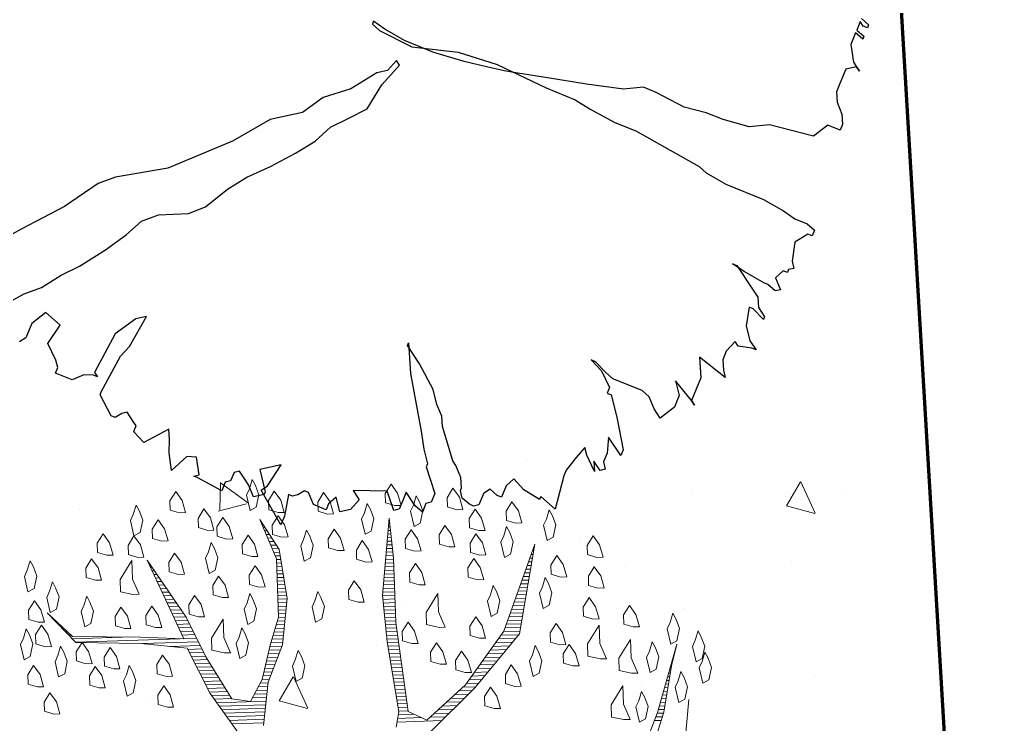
# Model space of a CAD drawing. Header units: millimetres. Extents: x 111 to 1506, y 14 to 566.
# Drawn here: x 214.805 to 216.719, y 106.657 to 108.011 of the extents above; entities that cross this region are included whole.
import ezdxf

# ---------------------------------------------------------------- set-up
doc = ezdxf.new("R2010")
doc.units = ezdxf.units.MM
doc.layers.add('ARBOLES', color=78, linetype='Continuous', lineweight=5)
doc.layers.add('fer', color=8, linetype='Continuous')

# ---------------------------------------------------------------- blocks, each defined once
blk = doc.blocks.new('tr')
at = {"layer": 'fer', "color": 97}
for p, q in [((1378.7648, 206.7174), (1378.7707, 206.7347)), ((1378.7648, 206.7174), (1378.7707, 206.7347)), ((1378.7707, 206.7347), (1378.7827, 206.7347)), ((1378.7707, 206.7347), (1378.7707, 206.7347)), ((1378.7707, 206.7347), (1378.7827, 206.7347)), ((1378.7707, 206.7347), (1378.7707, 206.7347)), ((1378.7827, 206.7347), (1378.7827, 206.7261)), ((1378.7827, 206.7347), (1378.7827, 206.7261)), ((1378.5446, 206.7001), (1378.5625, 206.7087)), ((1378.5446, 206.7001), (1378.5625, 206.7087)), ((1378.5625, 206.7087), (1378.5744, 206.7087)), ((1378.5625, 206.7087), (1378.5625, 206.7087)), ((1378.5625, 206.7087), (1378.5744, 206.7087)), ((1378.5625, 206.7087), (1378.5625, 206.7087)), ((1378.5744, 206.7087), (1378.5744, 206.6827)), ((1378.5744, 206.7087), (1378.5744, 206.7087)), ((1378.5744, 206.7087), (1378.5744, 206.6827)), ((1378.5744, 206.7087), (1378.5744, 206.7087)), ((1378.7648, 206.6914), (1378.7648, 206.7174)), ((1378.7648, 206.6914), (1378.7648, 206.7174)), ((1378.7827, 206.7261), (1378.8065, 206.7087)), ((1378.7827, 206.7261), (1378.7827, 206.7261)), ((1378.7827, 206.7261), (1378.8065, 206.7087)), ((1378.7827, 206.7261), (1378.7827, 206.7261)), ((1378.8065, 206.7087), (1378.8422, 206.7174)), ((1378.8065, 206.7087), (1378.8422, 206.7174)), ((1378.8422, 206.7174), (1378.8541, 206.7261)), ((1378.8422, 206.7174), (1378.8541, 206.7261)), ((1378.8541, 206.7261), (1378.86, 206.7174)), ((1378.8541, 206.7261), (1378.8541, 206.7261)), ((1378.8541, 206.7261), (1378.86, 206.7174)), ((1378.8541, 206.7261), (1378.8541, 206.7261)), ((1378.86, 206.7174), (1378.866, 206.7174)), ((1378.86, 206.7174), (1378.866, 206.7174)), ((1378.866, 206.7174), (1378.866, 206.7087)), ((1378.866, 206.7174), (1378.866, 206.7087)), ((1378.866, 206.7087), (1378.8838, 206.7001)), ((1378.866, 206.7087), (1378.8838, 206.7001)), ((1378.8838, 206.7001), (1378.9017, 206.7174)), ((1378.8838, 206.7001), (1378.9017, 206.7174)), ((1378.9017, 206.7174), (1378.9076, 206.7087)), ((1378.9017, 206.7174), (1378.9076, 206.7087)), ((1378.9076, 206.7087), (1378.9017, 206.6914)), ((1378.9076, 206.7087), (1378.9017, 206.6914)), ((1378.9493, 206.6914), (1378.9612, 206.7087)), ((1378.9493, 206.6914), (1378.9612, 206.7087)), ((1378.9671, 206.7087), (1378.9552, 206.6827)), ((1378.9671, 206.7087), (1378.9552, 206.6827)), ((1378.9612, 206.7087), (1378.9671, 206.7087)), ((1378.9612, 206.7087), (1378.9671, 206.7087)), ((1379.0147, 206.7001), (1379.0266, 206.7174)), ((1379.0147, 206.7001), (1379.0266, 206.7174)), ((1379.0266, 206.7174), (1379.0266, 206.7087)), ((1379.0266, 206.7174), (1379.0266, 206.7087)), ((1379.0266, 206.7087), (1379.0326, 206.6827)), ((1379.0266, 206.7087), (1379.0326, 206.6827)), ((1378.4434, 206.6827), (1378.4494, 206.6914)), ((1378.4434, 206.6827), (1378.4494, 206.6914)), ((1378.4553, 206.7001), (1378.4494, 206.6914)), ((1378.4494, 206.6914), (1378.4553, 206.7001)), ((1378.4553, 206.7001), (1378.4494, 206.6914)), ((1378.4494, 206.6914), (1378.4553, 206.7001)), ((1378.4494, 206.6914), (1378.4613, 206.6741)), ((1378.4494, 206.6914), (1378.4613, 206.6741)), ((1378.5268, 206.6827), (1378.5446, 206.7001)), ((1378.5268, 206.6827), (1378.5446, 206.7001)), ((1378.5446, 206.7001), (1378.5446, 206.7001)), ((1378.5446, 206.7001), (1378.5446, 206.7001)), ((1378.7588, 206.6654), (1378.7648, 206.6914)), ((1378.7588, 206.6654), (1378.7648, 206.6914)), ((1378.9017, 206.6914), (1378.9017, 206.6827)), ((1378.9017, 206.6914), (1378.9017, 206.6827)), ((1378.9314, 206.6827), (1378.9493, 206.6914)), ((1378.9314, 206.6827), (1378.9493, 206.6914)), ((1378.9909, 206.6827), (1379.0147, 206.7001)), ((1378.9909, 206.6827), (1379.0147, 206.7001)), ((1378.3601, 206.6654), (1378.3661, 206.6827)), ((1378.3601, 206.6654), (1378.3661, 206.6827)), ((1378.3661, 206.6827), (1378.372, 206.6827)), ((1378.3661, 206.6827), (1378.372, 206.6827)), ((1378.372, 206.6741), (1378.3661, 206.6654)), ((1378.372, 206.6741), (1378.3661, 206.6654)), ((1378.372, 206.6827), (1378.372, 206.6741)), ((1378.372, 206.6827), (1378.372, 206.6741)), ((1378.3839, 206.6654), (1378.3899, 206.6827)), ((1378.3839, 206.6654), (1378.3899, 206.6827)), ((1378.3958, 206.6827), (1378.3899, 206.6654)), ((1378.3899, 206.6827), (1378.3958, 206.6827)), ((1378.3958, 206.6827), (1378.3899, 206.6654)), ((1378.3899, 206.6827), (1378.3958, 206.6827)), ((1378.4137, 206.6654), (1378.4434, 206.6827)), ((1378.4137, 206.6654), (1378.4434, 206.6827)), ((1378.4613, 206.6741), (1378.491, 206.6741)), ((1378.4613, 206.6741), (1378.491, 206.6741)), ((1378.491, 206.6741), (1378.5089, 206.6741)), ((1378.491, 206.6741), (1378.5089, 206.6741)), ((1378.5089, 206.6741), (1378.5268, 206.6827)), ((1378.5089, 206.6741), (1378.5268, 206.6827)), ((1378.5744, 206.6827), (1378.6041, 206.6654)), ((1378.5744, 206.6827), (1378.6041, 206.6654)), ((1378.9017, 206.6827), (1378.8957, 206.6394)), ((1378.9017, 206.6827), (1378.8957, 206.6394)), ((1378.9195, 206.6654), (1378.9314, 206.6827)), ((1378.9195, 206.6654), (1378.9314, 206.6827)), ((1378.9552, 206.6741), (1378.9909, 206.6827)), ((1378.9552, 206.6827), (1378.9552, 206.6741)), ((1378.9552, 206.6741), (1378.9909, 206.6827)), ((1378.9552, 206.6827), (1378.9552, 206.6741)), ((1379.0326, 206.6827), (1379.0266, 206.6741)), ((1379.0326, 206.6827), (1379.0266, 206.6741)), ((1379.0266, 206.6741), (1379.0505, 206.6654)), ((1379.0266, 206.6741), (1379.0505, 206.6654)), ((1379.0683, 206.6654), (1379.0862, 206.6741)), ((1379.0683, 206.6654), (1379.0862, 206.6741)), ((1379.0981, 206.6827), (1379.0802, 206.6221)), ((1379.0981, 206.6827), (1379.0802, 206.6221)), ((1379.0862, 206.6741), (1379.0981, 206.6827)), ((1379.0862, 206.6741), (1379.0981, 206.6827)), ((1378.3661, 206.6654), (1378.372, 206.6654)), ((1378.3661, 206.6654), (1378.372, 206.6654)), ((1378.372, 206.6654), (1378.3839, 206.6654)), ((1378.372, 206.6654), (1378.3839, 206.6654)), ((1378.3899, 206.6654), (1378.4137, 206.6654)), ((1378.3899, 206.6654), (1378.4137, 206.6654)), ((1378.6041, 206.6654), (1378.6101, 206.6221)), ((1378.6041, 206.6654), (1378.6101, 206.6221)), ((1378.7529, 206.6221), (1378.7588, 206.6654)), ((1378.7529, 206.6221), (1378.7588, 206.6654)), ((1378.8898, 206.6221), (1378.9195, 206.6654)), ((1378.8898, 206.6221), (1378.9195, 206.6654)), ((1379.0505, 206.6654), (1379.0683, 206.6654)), ((1379.0505, 206.6654), (1379.0683, 206.6654)), ((1378.8957, 206.6394), (1378.8898, 206.6134)), ((1378.8957, 206.6394), (1378.8898, 206.6134)), ((1379.0802, 206.6221), (1379.1159, 206.6394)), ((1379.0802, 206.6221), (1379.1159, 206.6394)), ((1379.1159, 206.6394), (1379.1635, 206.6394)), ((1379.1159, 206.6394), (1379.1635, 206.6394)), ((1379.1635, 206.6394), (1379.1397, 206.5961)), ((1379.1635, 206.6394), (1379.1397, 206.5961)), ((1379.1695, 206.6481), (1379.1635, 206.6394)), ((1379.1635, 206.6394), (1379.1695, 206.6481)), ((1379.1695, 206.6481), (1379.1635, 206.6394)), ((1379.1635, 206.6394), (1379.1695, 206.6481)), ((1378.6101, 206.6221), (1378.616, 206.5788)), ((1378.6101, 206.6221), (1378.616, 206.5788)), ((1378.7529, 206.5441), (1378.7529, 206.6221)), ((1378.7529, 206.5441), (1378.7529, 206.6221)), ((1378.8898, 206.6134), (1378.8898, 206.6221)), ((1378.8898, 206.6134), (1378.8898, 206.6221)), ((1379.1397, 206.5961), (1379.1635, 206.6134)), ((1379.1397, 206.5961), (1379.1635, 206.6134)), ((1379.1635, 206.6134), (1379.1754, 206.6134)), ((1379.1635, 206.6134), (1379.1754, 206.6134)), ((1379.1754, 206.6134), (1379.1873, 206.6134)), ((1379.1754, 206.6134), (1379.1873, 206.6134)), ((1379.1873, 206.6134), (1379.2171, 206.5961)), ((1379.1873, 206.6134), (1379.2171, 206.5961)), ((1379.2171, 206.5961), (1379.2111, 206.5874)), ((1379.2171, 206.5961), (1379.2111, 206.5874)), ((1378.616, 206.5788), (1378.6339, 206.5441)), ((1378.616, 206.5788), (1378.6339, 206.5441)), ((1379.2052, 206.5788), (1379.1873, 206.5614)), ((1379.2052, 206.5788), (1379.1873, 206.5614)), ((1379.2111, 206.5874), (1379.2052, 206.5788)), ((1379.2111, 206.5874), (1379.2052, 206.5788)), ((1379.1873, 206.5614), (1379.1814, 206.5441)), ((1379.1873, 206.5614), (1379.1814, 206.5441)), ((1378.6339, 206.5441), (1378.6398, 206.4921)), ((1378.6339, 206.5441), (1378.6398, 206.4921)), ((1378.7469, 206.5008), (1378.7529, 206.5441)), ((1378.7469, 206.5008), (1378.7529, 206.5441)), ((1379.1814, 206.5441), (1379.1814, 206.5181)), ((1379.1814, 206.5441), (1379.1814, 206.5181)), ((1379.2468, 206.5181), (1379.3004, 206.5528)), ((1379.2468, 206.5181), (1379.3004, 206.5528)), ((1379.3123, 206.5528), (1379.2885, 206.5181)), ((1379.3123, 206.5528), (1379.2885, 206.5181)), ((1379.3004, 206.5528), (1379.3123, 206.5528)), ((1379.3004, 206.5528), (1379.3123, 206.5528)), ((1379.3123, 206.5528), (1379.3123, 206.5528)), ((1379.3123, 206.5528), (1379.3123, 206.5528)), ((1379.1814, 206.5181), (1379.1814, 206.4921)), ((1379.1814, 206.5181), (1379.1814, 206.4921)), ((1379.2111, 206.4921), (1379.2468, 206.5181)), ((1379.2111, 206.4921), (1379.2468, 206.5181)), ((1379.2468, 206.5181), (1379.2468, 206.5181)), ((1379.2468, 206.5181), (1379.2468, 206.5181)), ((1379.2885, 206.5181), (1379.3182, 206.5268)), ((1379.2885, 206.5181), (1379.3182, 206.5268)), ((1379.2885, 206.5181), (1379.2885, 206.5181)), ((1379.2885, 206.5181), (1379.2885, 206.5181)), ((1379.3182, 206.5268), (1379.3361, 206.5268)), ((1379.3182, 206.5268), (1379.3361, 206.5268)), ((1379.3361, 206.5268), (1379.348, 206.5354)), ((1379.3361, 206.5268), (1379.348, 206.5354)), ((1379.3599, 206.5181), (1379.3361, 206.4921)), ((1379.3599, 206.5181), (1379.3361, 206.4921)), ((1379.354, 206.5268), (1379.3421, 206.5094)), ((1379.354, 206.5268), (1379.3421, 206.5094)), ((1379.3421, 206.5094), (1379.3599, 206.5181)), ((1379.3421, 206.5094), (1379.3599, 206.5181)), ((1379.348, 206.5354), (1379.354, 206.5268)), ((1379.348, 206.5354), (1379.354, 206.5268)), ((1378.741, 206.4834), (1378.7469, 206.5008)), ((1378.741, 206.4834), (1378.7469, 206.5008)), ((1378.6398, 206.4921), (1378.6398, 206.4574)), ((1378.6398, 206.4921), (1378.6398, 206.4574)), ((1378.7231, 206.3448), (1378.741, 206.4834)), ((1378.7231, 206.3448), (1378.741, 206.4834)), ((1379.1754, 206.4574), (1379.1992, 206.4834)), ((1379.1814, 206.4834), (1379.1754, 206.4661)), ((1379.1754, 206.4574), (1379.1992, 206.4834)), ((1379.1814, 206.4834), (1379.1754, 206.4661)), ((1379.1814, 206.4921), (1379.1814, 206.4834)), ((1379.1814, 206.4921), (1379.1814, 206.4834)), ((1379.1992, 206.4834), (1379.2111, 206.4834)), ((1379.1992, 206.4834), (1379.2111, 206.4834)), ((1379.2111, 206.4834), (1379.2111, 206.4921)), ((1379.2111, 206.4834), (1379.2111, 206.4921)), ((1379.3361, 206.4921), (1379.3242, 206.4834)), ((1379.3361, 206.4921), (1379.3242, 206.4834)), ((1379.3242, 206.4834), (1379.348, 206.4748)), ((1379.3242, 206.4834), (1379.348, 206.4748)), ((1379.1754, 206.4661), (1379.1635, 206.4401)), ((1379.1754, 206.4661), (1379.1635, 206.4401)), ((1379.1754, 206.4661), (1379.1754, 206.4661)), ((1379.1754, 206.4661), (1379.1754, 206.4661)), ((1379.348, 206.4748), (1379.3778, 206.4661)), ((1379.348, 206.4748), (1379.3778, 206.4661)), ((1379.3778, 206.4661), (1379.3897, 206.4661)), ((1379.3778, 206.4661), (1379.3897, 206.4661)), ((1379.3897, 206.4661), (1379.4551, 206.4748)), ((1379.3897, 206.4661), (1379.4551, 206.4748)), ((1379.4551, 206.4748), (1379.4432, 206.4401)), ((1379.4551, 206.4748), (1379.4432, 206.4401)), ((1379.4551, 206.4748), (1379.4551, 206.4748)), ((1379.4551, 206.4748), (1379.4551, 206.4748)), ((1378.6398, 206.4574), (1378.6458, 206.4141)), ((1378.6398, 206.4574), (1378.6458, 206.4141)), ((1379.1635, 206.4314), (1379.1754, 206.4574)), ((1379.1635, 206.4314), (1379.1754, 206.4574)), ((1379.1635, 206.4401), (1379.1635, 206.4314)), ((1379.1635, 206.4401), (1379.1635, 206.4314)), ((1379.4492, 206.4401), (1379.4432, 206.4054)), ((1379.4432, 206.4401), (1379.4492, 206.4401)), ((1379.4492, 206.4401), (1379.4432, 206.4054)), ((1379.4432, 206.4401), (1379.4492, 206.4401)), ((1378.6458, 206.4141), (1378.6398, 206.3534)), ((1378.6458, 206.4141), (1378.6398, 206.3534)), ((1379.4432, 206.4054), (1379.4313, 206.3794)), ((1379.4432, 206.4054), (1379.4313, 206.3794)), ((1379.4432, 206.4054), (1379.4432, 206.4054)), ((1379.4432, 206.4054), (1379.4432, 206.4054)), ((1379.4313, 206.3794), (1379.4492, 206.3708)), ((1379.4313, 206.3794), (1379.4313, 206.3794)), ((1379.4313, 206.3794), (1379.4492, 206.3708)), ((1379.4313, 206.3794), (1379.4313, 206.3794)), ((1379.4492, 206.3708), (1379.4611, 206.3708)), ((1379.4492, 206.3708), (1379.4611, 206.3708)), ((1379.4611, 206.3708), (1379.473, 206.3708)), ((1379.4611, 206.3708), (1379.473, 206.3708)), ((1379.473, 206.3708), (1379.473, 206.3621)), ((1379.473, 206.3708), (1379.473, 206.3621)), ((1378.6398, 206.3534), (1378.6398, 206.3274)), ((1378.6398, 206.3534), (1378.6398, 206.3274)), ((1379.473, 206.3621), (1379.467, 206.3448)), ((1379.473, 206.3621), (1379.467, 206.3448)), ((1378.6398, 206.3274), (1378.6577, 206.2928)), ((1378.6398, 206.3274), (1378.6577, 206.2928)), ((1378.7231, 206.3014), (1378.7231, 206.3448)), ((1378.7231, 206.3014), (1378.7231, 206.3448)), ((1379.467, 206.3448), (1379.4789, 206.3361)), ((1379.467, 206.3448), (1379.467, 206.3448)), ((1379.467, 206.3448), (1379.4789, 206.3361)), ((1379.467, 206.3448), (1379.467, 206.3448)), ((1379.4789, 206.3361), (1379.4849, 206.3361)), ((1379.4789, 206.3361), (1379.4849, 206.3361)), ((1379.4849, 206.3361), (1379.5027, 206.3361)), ((1379.4849, 206.3361), (1379.5027, 206.3361)), ((1379.5027, 206.3361), (1379.5087, 206.3274)), ((1379.5027, 206.3361), (1379.5087, 206.3274)), ((1379.5087, 206.3274), (1379.5087, 206.3188)), ((1379.5087, 206.3274), (1379.5087, 206.3188)), ((1379.5087, 206.3188), (1379.5027, 206.3014)), ((1379.5087, 206.3188), (1379.5027, 206.3014)), ((1378.6577, 206.2928), (1378.6755, 206.2235)), ((1378.6577, 206.2928), (1378.6755, 206.2235)), ((1378.7172, 206.2495), (1378.7231, 206.3014)), ((1378.7172, 206.2495), (1378.7231, 206.3014)), ((1379.4849, 206.2928), (1379.467, 206.2841)), ((1379.4849, 206.2928), (1379.467, 206.2841)), ((1379.4908, 206.2928), (1379.4849, 206.2928)), ((1379.4908, 206.2928), (1379.4849, 206.2928)), ((1379.5027, 206.3014), (1379.4908, 206.2928)), ((1379.5027, 206.3014), (1379.4908, 206.2928)), ((1379.467, 206.2841), (1379.4492, 206.2668)), ((1379.467, 206.2841), (1379.4492, 206.2668)), ((1378.7112, 206.2148), (1378.7172, 206.2495)), ((1378.7112, 206.2148), (1378.7172, 206.2495)), ((1379.4432, 206.2581), (1379.3897, 206.2148)), ((1379.4432, 206.2581), (1379.3897, 206.2148)), ((1379.4492, 206.2668), (1379.4432, 206.2581)), ((1379.4492, 206.2668), (1379.4432, 206.2581)), ((1379.473, 206.2148), (1379.5146, 206.2495)), ((1379.473, 206.2148), (1379.5146, 206.2495)), ((1379.5146, 206.2495), (1379.5325, 206.2495)), ((1379.5146, 206.2495), (1379.5325, 206.2495)), ((1379.5325, 206.2495), (1379.5384, 206.2408)), ((1379.5325, 206.2495), (1379.5384, 206.2408)), ((1379.5384, 206.2408), (1379.5563, 206.2408)), ((1379.5384, 206.2408), (1379.5563, 206.2408)), ((1379.5563, 206.2408), (1379.5503, 206.2235)), ((1379.5563, 206.2408), (1379.5503, 206.2235)), ((1378.6755, 206.2235), (1378.6934, 206.1455)), ((1378.6755, 206.2235), (1378.6934, 206.1455)), ((1378.7112, 206.1541), (1378.7112, 206.2148)), ((1378.7112, 206.1541), (1378.7112, 206.2148)), ((1379.3897, 206.2148), (1379.3718, 206.2061)), ((1379.3897, 206.2148), (1379.3718, 206.2061)), ((1379.4432, 206.1975), (1379.467, 206.2148)), ((1379.4432, 206.1975), (1379.467, 206.2148)), ((1379.467, 206.2148), (1379.473, 206.2148)), ((1379.467, 206.2148), (1379.473, 206.2148)), ((1379.5503, 206.2235), (1379.5325, 206.1975)), ((1379.5503, 206.2235), (1379.5325, 206.1975)), ((1379.3718, 206.2061), (1379.354, 206.1888)), ((1379.3718, 206.2061), (1379.354, 206.1888)), ((1379.4135, 206.1801), (1379.4432, 206.1975)), ((1379.4135, 206.1801), (1379.4432, 206.1975)), ((1379.5325, 206.1975), (1379.5503, 206.1975)), ((1379.5325, 206.1975), (1379.5503, 206.1975)), ((1379.5503, 206.1975), (1379.5682, 206.1975)), ((1379.5503, 206.1975), (1379.5682, 206.1975)), ((1379.5682, 206.1975), (1379.5741, 206.1888)), ((1379.5682, 206.1975), (1379.5741, 206.1888)), ((1379.3182, 206.1195), (1379.4135, 206.1801)), ((1379.3182, 206.1195), (1379.4135, 206.1801)), ((1379.354, 206.1888), (1379.3302, 206.1715)), ((1379.354, 206.1888), (1379.3302, 206.1715)), ((1379.5741, 206.1888), (1379.5444, 206.1628)), ((1379.5741, 206.1888), (1379.5444, 206.1628)), ((1378.7053, 206.0501), (1378.7112, 206.1541)), ((1378.7053, 206.0501), (1378.7112, 206.1541)), ((1379.3302, 206.1715), (1379.2944, 206.1281)), ((1379.3302, 206.1715), (1379.2944, 206.1281)), ((1379.5444, 206.1628), (1379.5682, 206.1021)), ((1379.5444, 206.1628), (1379.5682, 206.1021)), ((1378.6934, 206.1455), (1378.7053, 206.0935)), ((1378.6934, 206.1455), (1378.7053, 206.0935)), ((1379.2944, 206.1281), (1379.2706, 206.0935)), ((1379.2944, 206.1281), (1379.2706, 206.0935)), ((1379.2825, 206.1021), (1379.3182, 206.1195)), ((1379.2825, 206.1021), (1379.3182, 206.1195)), ((1379.5741, 206.1108), (1379.5801, 206.1195)), ((1379.5741, 206.1108), (1379.5801, 206.1195)), ((1379.5801, 206.1195), (1379.6039, 206.1108)), ((1379.5801, 206.1195), (1379.6039, 206.1108)), ((1379.2647, 206.0935), (1379.2825, 206.1021)), ((1379.2647, 206.0935), (1379.2825, 206.1021)), ((1379.5682, 206.1021), (1379.5741, 206.1108)), ((1379.5682, 206.1021), (1379.5741, 206.1108)), ((1379.6039, 206.1108), (1379.6158, 206.0935)), ((1379.6039, 206.1108), (1379.6158, 206.0935)), ((1378.7053, 206.0935), (1378.7112, 206.0675)), ((1378.7053, 206.0935), (1378.7112, 206.0675)), ((1379.2706, 206.0935), (1379.2647, 206.0935)), ((1379.2706, 206.0935), (1379.2647, 206.0935)), ((1379.6158, 206.0935), (1379.592, 206.0761)), ((1379.6158, 206.0935), (1379.592, 206.0761)), ((1378.7112, 206.0675), (1378.7172, 206.0328)), ((1378.7112, 206.0675), (1378.7172, 206.0328)), ((1379.592, 206.0761), (1379.6099, 206.0675)), ((1379.592, 206.0761), (1379.6099, 206.0675)), ((1379.6099, 206.0675), (1379.6218, 206.0675)), ((1379.6099, 206.0675), (1379.6218, 206.0675)), ((1379.6218, 206.0675), (1379.6218, 206.0415)), ((1379.6218, 206.0675), (1379.6218, 206.0415)), ((1378.7112, 205.9722), (1378.7053, 206.0501)), ((1378.7112, 205.9722), (1378.7053, 206.0501)), ((1379.6218, 206.0415), (1379.6039, 206.0241)), ((1379.6218, 206.0415), (1379.6039, 206.0241)), ((1378.7172, 206.0328), (1378.7231, 205.9895)), ((1378.7172, 206.0328), (1378.7231, 205.9895)), ((1379.6039, 206.0241), (1379.6039, 206.0155)), ((1379.6039, 206.0241), (1379.6039, 206.0155)), ((1379.6039, 206.0155), (1379.6158, 206.0068)), ((1379.6039, 206.0155), (1379.6158, 206.0068)), ((1379.6158, 206.0068), (1379.6218, 205.9981)), ((1379.6158, 206.0068), (1379.6218, 205.9981)), ((1378.7231, 205.9895), (1378.7291, 205.9288)), ((1378.7231, 205.9895), (1378.7291, 205.9288)), ((1379.6218, 205.9895), (1379.6634, 205.9981)), ((1379.6218, 205.9981), (1379.6218, 205.9895)), ((1379.6218, 205.9895), (1379.6634, 205.9981)), ((1379.6218, 205.9981), (1379.6218, 205.9895)), ((1379.6813, 205.9981), (1379.6337, 205.9375)), ((1379.6813, 205.9981), (1379.6337, 205.9375)), ((1379.6634, 205.9981), (1379.6813, 205.9981)), ((1379.6634, 205.9981), (1379.6813, 205.9981)), ((1378.735, 205.8855), (1378.7112, 205.9722)), ((1378.735, 205.8855), (1378.7112, 205.9722)), ((1379.5741, 205.9548), (1379.598, 205.9202)), ((1379.6218, 205.9462), (1379.5741, 205.9548)), ((1379.5741, 205.9548), (1379.598, 205.9202)), ((1379.6218, 205.9462), (1379.5741, 205.9548)), ((1379.598, 205.9202), (1379.6337, 205.9462)), ((1379.598, 205.9202), (1379.6337, 205.9462)), ((1379.6337, 205.9375), (1379.6218, 205.9462)), ((1379.6337, 205.9375), (1379.6218, 205.9462)), ((1379.6337, 205.9462), (1379.6396, 205.9462)), ((1379.6337, 205.9462), (1379.6396, 205.9462)), ((1379.6396, 205.9462), (1379.6515, 205.9288)), ((1379.6396, 205.9462), (1379.6515, 205.9288)), ((1378.7291, 205.9288), (1378.7291, 205.8682)), ((1378.7291, 205.9288), (1378.7291, 205.8682)), ((1379.6515, 205.9288), (1379.6337, 205.9115)), ((1379.6515, 205.9288), (1379.6337, 205.9115)), ((1379.6337, 205.9115), (1379.6277, 205.9028)), ((1379.6337, 205.9115), (1379.6277, 205.9028)), ((1379.6337, 205.9115), (1379.6337, 205.9115)), ((1379.6337, 205.9115), (1379.6337, 205.9115)), ((1378.7291, 205.8162), (1378.735, 205.8855)), ((1378.7291, 205.8162), (1378.735, 205.8855)), ((1379.6277, 205.9028), (1379.6158, 205.8855)), ((1379.6277, 205.9028), (1379.6158, 205.8855)), ((1379.6158, 205.8855), (1379.6218, 205.8768)), ((1379.6158, 205.8855), (1379.6218, 205.8768)), ((1378.7291, 205.8682), (1378.7231, 205.8248)), ((1378.7291, 205.8682), (1378.7231, 205.8248)), ((1378.7767, 205.8768), (1378.7707, 205.8682)), ((1378.7767, 205.8768), (1378.7707, 205.8682)), ((1378.7707, 205.8682), (1378.7946, 205.8595)), ((1378.7707, 205.8682), (1378.7946, 205.8595)), ((1378.8243, 205.8595), (1378.7767, 205.8768)), ((1378.8243, 205.8595), (1378.7767, 205.8768)), ((1379.6218, 205.8768), (1379.6396, 205.8768)), ((1379.6218, 205.8768), (1379.6396, 205.8768)), ((1379.6396, 205.8768), (1379.6456, 205.8682)), ((1379.6396, 205.8768), (1379.6456, 205.8682)), ((1379.6456, 205.8682), (1379.6634, 205.8682)), ((1379.6456, 205.8682), (1379.6456, 205.8682)), ((1379.6456, 205.8682), (1379.6634, 205.8682)), ((1379.6456, 205.8682), (1379.6456, 205.8682)), ((1379.6634, 205.8682), (1379.6575, 205.8162)), ((1379.6634, 205.8682), (1379.6575, 205.8162)), ((1378.7946, 205.8595), (1378.8065, 205.8422)), ((1378.7946, 205.8595), (1378.8065, 205.8422)), ((1378.8779, 205.8508), (1378.8243, 205.8595)), ((1378.8779, 205.8508), (1378.8243, 205.8595)), ((1378.9076, 205.8248), (1378.8779, 205.8508)), ((1378.9076, 205.8248), (1378.8779, 205.8508)), ((1378.8065, 205.8422), (1378.8541, 205.8075)), ((1378.8065, 205.8422), (1378.8541, 205.8075)), ((1378.7231, 205.8248), (1378.7172, 205.7988)), ((1378.7231, 205.8248), (1378.7172, 205.7988)), ((1378.7231, 205.7988), (1378.7291, 205.8162)), ((1378.7231, 205.7988), (1378.7291, 205.8162)), ((1378.9374, 205.7988), (1378.9076, 205.8248)), ((1378.9374, 205.7988), (1378.9076, 205.8248)), ((1379.6515, 205.8162), (1379.6218, 205.7988)), ((1379.6515, 205.8162), (1379.6218, 205.7988)), ((1379.6575, 205.8075), (1379.6515, 205.8162)), ((1379.6575, 205.8075), (1379.6515, 205.8162)), ((1379.6575, 205.8162), (1379.6575, 205.8075)), ((1379.6575, 205.8162), (1379.6575, 205.8075)), ((1378.7172, 205.7988), (1378.7231, 205.7988)), ((1378.7172, 205.7988), (1378.7231, 205.7988)), ((1378.8541, 205.8075), (1378.8898, 205.7642)), ((1378.8541, 205.8075), (1378.8898, 205.7642)), ((1378.9731, 205.7815), (1378.9374, 205.7988)), ((1378.9731, 205.7815), (1378.9374, 205.7988)), ((1379.6218, 205.7988), (1379.6277, 205.7815)), ((1379.6218, 205.7988), (1379.6277, 205.7815)), ((1379.0088, 205.7555), (1378.9731, 205.7815)), ((1379.0088, 205.7555), (1378.9731, 205.7815)), ((1379.6277, 205.7815), (1379.6634, 205.7642)), ((1379.6277, 205.7815), (1379.6634, 205.7642)), ((1378.8898, 205.7642), (1378.9314, 205.7382)), ((1378.8898, 205.7642), (1378.9314, 205.7382)), ((1379.0505, 205.7208), (1379.0088, 205.7555)), ((1379.0505, 205.7208), (1379.0088, 205.7555)), ((1379.6634, 205.7642), (1379.6337, 205.7468)), ((1379.6634, 205.7642), (1379.6337, 205.7468)), ((1379.6634, 205.7642), (1379.6634, 205.7642)), ((1379.6634, 205.7642), (1379.6634, 205.7642)), ((1378.9314, 205.7382), (1378.9671, 205.6862)), ((1378.9314, 205.7382), (1378.9671, 205.6862)), ((1379.6099, 205.7382), (1379.592, 205.7295)), ((1379.6099, 205.7382), (1379.592, 205.7295)), ((1379.6337, 205.7468), (1379.6099, 205.7382)), ((1379.6337, 205.7468), (1379.6099, 205.7382)), ((1379.0862, 205.6862), (1379.0505, 205.7208)), ((1379.0862, 205.6862), (1379.0505, 205.7208)), ((1379.592, 205.7295), (1379.6337, 205.6948)), ((1379.592, 205.7295), (1379.6337, 205.6948)), ((1379.6337, 205.6948), (1379.6218, 205.6688)), ((1379.6337, 205.6948), (1379.6218, 205.6688)), ((1379.6337, 205.6948), (1379.6337, 205.6948)), ((1379.6337, 205.6948), (1379.6337, 205.6948)), ((1378.9671, 205.6862), (1379.0326, 205.6342)), ((1378.9671, 205.6862), (1379.0326, 205.6342)), ((1379.1219, 205.6602), (1379.0862, 205.6862)), ((1379.1219, 205.6602), (1379.0862, 205.6862)), ((1379.1695, 205.6342), (1379.1219, 205.6602)), ((1379.1695, 205.6342), (1379.1219, 205.6602)), ((1379.6039, 205.6602), (1379.592, 205.6429)), ((1379.6039, 205.6602), (1379.592, 205.6429)), ((1379.6099, 205.6688), (1379.6039, 205.6602)), ((1379.6099, 205.6688), (1379.6039, 205.6602)), ((1379.6158, 205.6688), (1379.6099, 205.6688)), ((1379.6158, 205.6688), (1379.6099, 205.6688)), ((1379.6218, 205.6688), (1379.6158, 205.6688)), ((1379.6218, 205.6688), (1379.6158, 205.6688)), ((1379.592, 205.6429), (1379.598, 205.6342)), ((1379.592, 205.6429), (1379.598, 205.6342)), ((1379.0326, 205.6342), (1379.0505, 205.6169)), ((1379.0326, 205.6342), (1379.0505, 205.6169)), ((1379.1933, 205.6082), (1379.1695, 205.6342)), ((1379.1933, 205.6082), (1379.1695, 205.6342)), ((1379.598, 205.6342), (1379.6099, 205.6255)), ((1379.598, 205.6342), (1379.6099, 205.6255)), ((1379.6099, 205.6255), (1379.6099, 205.6169)), ((1379.6099, 205.6255), (1379.6099, 205.6169)), ((1379.0505, 205.6169), (1379.1278, 205.5389)), ((1379.0505, 205.6169), (1379.1278, 205.5389)), ((1379.2171, 205.5562), (1379.1933, 205.6082)), ((1379.2171, 205.5562), (1379.1933, 205.6082)), ((1379.4075, 205.6082), (1379.4194, 205.5909)), ((1379.473, 205.5995), (1379.4075, 205.6082)), ((1379.4075, 205.6082), (1379.4194, 205.5909)), ((1379.473, 205.5995), (1379.4075, 205.6082)), ((1379.4968, 205.5909), (1379.473, 205.5995)), ((1379.4968, 205.5909), (1379.473, 205.5995)), ((1379.6099, 205.6169), (1379.5801, 205.5822)), ((1379.6099, 205.6169), (1379.5801, 205.5822)), ((1379.4194, 205.5909), (1379.4611, 205.5649)), ((1379.4194, 205.5909), (1379.4611, 205.5649)), ((1379.5741, 205.5822), (1379.4968, 205.5909)), ((1379.5741, 205.5822), (1379.4968, 205.5909)), ((1379.5801, 205.5822), (1379.5741, 205.5822)), ((1379.5801, 205.5822), (1379.5741, 205.5822)), ((1379.4611, 205.5649), (1379.5444, 205.5562)), ((1379.4611, 205.5649), (1379.5444, 205.5562)), ((1379.5444, 205.5562), (1379.5503, 205.5649)), ((1379.5444, 205.5562), (1379.5503, 205.5649)), ((1379.5503, 205.5649), (1379.5503, 205.5562)), ((1379.5503, 205.5649), (1379.5503, 205.5562)), ((1379.2409, 205.5302), (1379.2171, 205.5562)), ((1379.2409, 205.5302), (1379.2171, 205.5562)), ((1379.5503, 205.5562), (1379.5563, 205.5389)), ((1379.5503, 205.5562), (1379.5563, 205.5389)), ((1379.1278, 205.5389), (1379.1814, 205.4522)), ((1379.1278, 205.5389), (1379.1814, 205.4522)), ((1379.2766, 205.5129), (1379.2409, 205.5302)), ((1379.2766, 205.5129), (1379.2409, 205.5302)), ((1379.5563, 205.5389), (1379.5741, 205.5215)), ((1379.5563, 205.5389), (1379.5741, 205.5215)), ((1379.3182, 205.4869), (1379.2766, 205.5129)), ((1379.3182, 205.4869), (1379.2766, 205.5129)), ((1379.5741, 205.5215), (1379.5741, 205.5042)), ((1379.5741, 205.5215), (1379.5741, 205.5042)), ((1379.5741, 205.5042), (1379.5741, 205.4869)), ((1379.5741, 205.5042), (1379.5741, 205.4869)), ((1379.3659, 205.4522), (1379.3182, 205.4869)), ((1379.3659, 205.4522), (1379.3182, 205.4869)), ((1379.5622, 205.4869), (1379.5503, 205.4782)), ((1379.5622, 205.4869), (1379.5503, 205.4782)), ((1379.5741, 205.4869), (1379.5622, 205.4869)), ((1379.5741, 205.4869), (1379.5622, 205.4869)), ((1379.5503, 205.4782), (1379.5265, 205.4522)), ((1379.5503, 205.4782), (1379.5265, 205.4522)), ((1379.5503, 205.4782), (1379.5503, 205.4782)), ((1379.5503, 205.4782), (1379.5503, 205.4782)), ((1379.1814, 205.4522), (1379.2052, 205.4262)), ((1379.1814, 205.4522), (1379.2052, 205.4262)), ((1379.3956, 205.4262), (1379.3659, 205.4522)), ((1379.3956, 205.4262), (1379.3659, 205.4522)), ((1379.4849, 205.4609), (1379.473, 205.4262)), ((1379.4849, 205.4609), (1379.473, 205.4262)), ((1379.5265, 205.4522), (1379.4849, 205.4609)), ((1379.5265, 205.4522), (1379.4849, 205.4609)), ((1379.2052, 205.4262), (1379.2706, 205.3829)), ((1379.2052, 205.4262), (1379.2706, 205.3829)), ((1379.4313, 205.4002), (1379.3956, 205.4262)), ((1379.4313, 205.4002), (1379.3956, 205.4262)), ((1379.473, 205.4262), (1379.5027, 205.4089)), ((1379.473, 205.4262), (1379.5027, 205.4089)), ((1379.5027, 205.4089), (1379.5325, 205.4089)), ((1379.5027, 205.4089), (1379.5325, 205.4089)), ((1379.5325, 205.4089), (1379.5444, 205.4002)), ((1379.5325, 205.4089), (1379.5444, 205.4002)), ((1379.4551, 205.3742), (1379.4313, 205.4002)), ((1379.4551, 205.3742), (1379.4313, 205.4002)), ((1379.2706, 205.3829), (1379.3421, 205.3222)), ((1379.2706, 205.3829), (1379.3421, 205.3222)), ((1379.4968, 205.3396), (1379.4551, 205.3742)), ((1379.4968, 205.3396), (1379.4551, 205.3742)), ((1379.3421, 205.3222), (1379.3837, 205.2876)), ((1379.3421, 205.3222), (1379.3837, 205.2876))]:
    blk.add_line(p, q, dxfattribs=at)
blk = doc.blocks.new('*X16')
at = {"color": 0}
for p, q in [((17.5775, 17.92), (17.578, 17.92)), ((17.5814, 17.91), (17.584, 17.91)), ((17.9333, 17.91), (17.9341, 17.91)), ((17.5852, 17.9), (17.59, 17.9)), ((17.5891, 17.89), (17.596, 17.89)), ((17.5929, 17.88), (17.602, 17.88)), ((17.9297, 17.88), (17.9364, 17.88)), ((17.9309, 17.89), (17.9356, 17.89)), ((17.9321, 17.9), (17.9348, 17.9)), ((17.5967, 17.87), (17.608, 17.87)), ((17.6006, 17.86), (17.614, 17.86)), ((17.9273, 17.86), (17.9379, 17.86)), ((17.9285, 17.87), (17.9371, 17.87)), ((17.6044, 17.85), (17.62, 17.85)), ((17.6083, 17.84), (17.626, 17.84)), ((17.6121, 17.83), (17.6285, 17.83)), ((17.9237, 17.83), (17.9402, 17.83)), ((17.9249, 17.84), (17.9395, 17.84)), ((17.9261, 17.85), (17.9387, 17.85)), ((17.2621, 17.82), (17.2622, 17.82)), ((17.2663, 17.81), (17.2685, 17.81)), ((17.2706, 17.8), (17.2748, 17.8)), ((17.616, 17.82), (17.6298, 17.82)), ((17.6191, 17.81), (17.631, 17.81)), ((17.6191, 17.8), (17.6323, 17.8)), ((17.9201, 17.8), (17.9423, 17.8)), ((17.9213, 17.81), (17.9418, 17.81)), ((17.9225, 17.82), (17.941, 17.82)), ((18.3221, 17.8), (18.3275, 17.8)), ((18.3261, 17.81), (18.3296, 17.81)), ((18.33, 17.82), (18.3316, 17.82)), ((17.2748, 17.79), (17.2811, 17.79)), ((17.279, 17.78), (17.2874, 17.78)), ((17.2832, 17.77), (17.2937, 17.77)), ((17.6191, 17.79), (17.6335, 17.79)), ((17.6191, 17.78), (17.6348, 17.78)), ((17.6191, 17.77), (17.636, 17.77)), ((17.9165, 17.77), (17.9423, 17.77)), ((17.9177, 17.78), (17.9423, 17.78)), ((17.9189, 17.79), (17.9423, 17.79)), ((18.3104, 17.77), (18.3213, 17.77)), ((18.3143, 17.78), (18.3234, 17.78)), ((18.3182, 17.79), (18.3254, 17.79)), ((17.2875, 17.76), (17.3001, 17.76)), ((17.2917, 17.75), (17.3064, 17.75)), ((17.6191, 17.76), (17.6373, 17.76)), ((17.6191, 17.75), (17.6385, 17.75)), ((17.9141, 17.75), (17.9423, 17.75)), ((17.9153, 17.76), (17.9423, 17.76)), ((18.3025, 17.75), (18.3171, 17.75)), ((18.3064, 17.76), (18.3192, 17.76)), ((17.2959, 17.74), (17.3127, 17.74)), ((17.3002, 17.73), (17.319, 17.73)), ((17.3044, 17.72), (17.3253, 17.72)), ((17.6191, 17.74), (17.6398, 17.74)), ((17.6191, 17.73), (17.641, 17.73)), ((17.6191, 17.72), (17.6423, 17.72)), ((17.9105, 17.72), (17.9423, 17.72)), ((17.9117, 17.73), (17.9423, 17.73)), ((17.9129, 17.74), (17.9423, 17.74)), ((18.2907, 17.72), (18.3109, 17.72)), ((18.2946, 17.73), (18.313, 17.73)), ((18.2986, 17.74), (18.3151, 17.74)), ((17.3086, 17.71), (17.3316, 17.71)), ((17.3129, 17.7), (17.3379, 17.7)), ((17.3171, 17.69), (17.3443, 17.69)), ((17.6191, 17.71), (17.6435, 17.71)), ((17.6191, 17.7), (17.6445, 17.7)), ((17.6191, 17.69), (17.6431, 17.69)), ((17.9083, 17.7), (17.9423, 17.7)), ((17.909, 17.69), (17.9423, 17.69)), ((17.9093, 17.71), (17.9423, 17.71)), ((18.2789, 17.69), (18.3047, 17.69)), ((18.2829, 17.7), (18.3068, 17.7)), ((18.2868, 17.71), (18.3089, 17.71)), ((16.9852, 17.68), (16.9856, 17.68)), ((16.9942, 17.67), (16.9956, 17.67)), ((17.0032, 17.66), (17.0056, 17.66)), ((17.3213, 17.68), (17.3506, 17.68)), ((17.3256, 17.67), (17.3569, 17.67)), ((17.3298, 17.66), (17.3632, 17.66)), ((17.6191, 17.68), (17.6418, 17.68)), ((17.6191, 17.67), (17.6405, 17.67)), ((17.6191, 17.66), (17.6391, 17.66)), ((17.9097, 17.68), (17.9423, 17.68)), ((17.9103, 17.67), (17.9423, 17.67)), ((17.911, 17.66), (17.9423, 17.66)), ((18.2671, 17.66), (18.2985, 17.66)), ((18.2711, 17.67), (18.3006, 17.67)), ((18.275, 17.68), (18.3027, 17.68)), ((17.0122, 17.65), (17.0156, 17.65)), ((17.0212, 17.64), (17.0256, 17.64)), ((17.334, 17.65), (17.368, 17.65)), ((17.3382, 17.64), (17.3727, 17.64)), ((17.6157, 17.64), (17.6365, 17.64)), ((17.619, 17.65), (17.6378, 17.65)), ((17.9117, 17.65), (17.9423, 17.65)), ((17.9123, 17.64), (17.9423, 17.64)), ((18.2593, 17.64), (18.2944, 17.64)), ((18.2632, 17.65), (18.2965, 17.65)), ((17.0302, 17.63), (17.0356, 17.63)), ((17.0392, 17.62), (17.0456, 17.62)), ((17.0482, 17.61), (17.1861, 17.61)), ((17.3425, 17.63), (17.3773, 17.63)), ((17.3467, 17.62), (17.3819, 17.62)), ((17.3509, 17.61), (17.3865, 17.61)), ((17.6057, 17.61), (17.6325, 17.61)), ((17.6091, 17.62), (17.6338, 17.62)), ((17.6124, 17.63), (17.6351, 17.63)), ((17.913, 17.63), (17.9423, 17.63)), ((17.9137, 17.62), (17.9428, 17.62)), ((17.9143, 17.61), (17.9438, 17.61)), ((18.2475, 17.61), (18.2882, 17.61)), ((18.2514, 17.62), (18.2903, 17.62)), ((18.2554, 17.63), (18.2923, 17.63)), ((17.0572, 17.6), (17.3444, 17.6)), ((17.2417, 17.59), (17.3957, 17.59)), ((17.3167, 17.58), (17.4003, 17.58)), ((17.3552, 17.6), (17.3911, 17.6)), ((17.5957, 17.58), (17.6285, 17.58)), ((17.5991, 17.59), (17.6298, 17.59)), ((17.6024, 17.6), (17.6311, 17.6)), ((17.915, 17.6), (17.9448, 17.6)), ((17.9157, 17.59), (17.9459, 17.59)), ((17.9163, 17.58), (17.9469, 17.58)), ((18.2317, 17.58), (18.2805, 17.58)), ((18.2394, 17.59), (18.284, 17.59)), ((18.2436, 17.6), (18.2861, 17.6)), ((17.3657, 17.57), (17.405, 17.57)), ((17.3704, 17.56), (17.4096, 17.56)), ((17.3751, 17.55), (17.4142, 17.55)), ((17.5872, 17.55), (17.6178, 17.55)), ((17.5899, 17.56), (17.6219, 17.56)), ((17.5926, 17.57), (17.6261, 17.57)), ((17.9172, 17.57), (17.9479, 17.57)), ((17.9186, 17.56), (17.949, 17.56)), ((17.9199, 17.55), (17.95, 17.55)), ((18.2088, 17.55), (18.254, 17.55)), ((18.2164, 17.56), (18.2628, 17.56)), ((18.2241, 17.57), (18.2717, 17.57)), ((17.3797, 17.54), (17.4197, 17.54)), ((17.3844, 17.53), (17.4254, 17.53)), ((17.5817, 17.53), (17.6094, 17.53)), ((17.5844, 17.54), (17.6136, 17.54)), ((17.9212, 17.54), (17.951, 17.54)), ((17.9225, 17.53), (17.9521, 17.53)), ((18.1935, 17.53), (18.2364, 17.53)), ((18.2011, 17.54), (18.2452, 17.54)), ((18.7131, 17.53), (18.7134, 17.53)), ((17.3891, 17.52), (17.4311, 17.52)), ((17.3937, 17.51), (17.4369, 17.51)), ((17.3984, 17.5), (17.4426, 17.5)), ((17.5735, 17.5), (17.5969, 17.5)), ((17.5762, 17.51), (17.6011, 17.51)), ((17.579, 17.52), (17.6053, 17.52)), ((17.9238, 17.52), (17.9531, 17.52)), ((17.9251, 17.51), (17.9541, 17.51)), ((17.9264, 17.5), (17.9552, 17.5)), ((18.1706, 17.5), (18.2099, 17.5)), ((18.1782, 17.51), (18.2187, 17.51)), ((18.1858, 17.52), (18.2276, 17.52)), ((18.7035, 17.5), (18.7048, 17.5)), ((18.7067, 17.51), (18.7077, 17.51)), ((18.7099, 17.52), (18.7105, 17.52)), ((17.4031, 17.49), (17.4483, 17.49)), ((17.4077, 17.48), (17.454, 17.48)), ((17.4124, 17.47), (17.4597, 17.47)), ((17.5623, 17.47), (17.5849, 17.47)), ((17.568, 17.48), (17.5886, 17.48)), ((17.5708, 17.49), (17.5928, 17.49)), ((17.9277, 17.49), (17.9562, 17.49)), ((17.929, 17.48), (17.9572, 17.48)), ((17.9303, 17.47), (17.9583, 17.47)), ((18.1476, 17.47), (18.1834, 17.47)), ((18.1553, 17.48), (18.1923, 17.48)), ((18.1629, 17.49), (18.2011, 17.49)), ((18.694, 17.47), (18.6971, 17.47)), ((18.6971, 17.48), (18.6991, 17.48)), ((18.7003, 17.49), (18.7019, 17.49)), ((17.4171, 17.46), (17.4654, 17.46)), ((17.4217, 17.45), (17.4711, 17.45)), ((17.4276, 17.44), (17.4769, 17.44)), ((17.5452, 17.44), (17.5806, 17.44)), ((17.5509, 17.45), (17.582, 17.45)), ((17.5566, 17.46), (17.5834, 17.46)), ((17.9316, 17.46), (17.9593, 17.46)), ((17.9329, 17.45), (17.9604, 17.45)), ((17.9342, 17.44), (17.9614, 17.44)), ((18.1221, 17.44), (18.157, 17.44)), ((18.1323, 17.45), (18.1658, 17.45)), ((18.14, 17.46), (18.1746, 17.46)), ((18.6844, 17.44), (18.6911, 17.44)), ((18.6876, 17.45), (18.6931, 17.45)), ((18.6908, 17.46), (18.6951, 17.46)), ((17.4343, 17.43), (17.4826, 17.43)), ((17.441, 17.42), (17.5777, 17.42)), ((17.5394, 17.43), (17.5792, 17.43)), ((17.9355, 17.43), (17.9624, 17.43)), ((17.9368, 17.42), (17.9635, 17.42)), ((18.0985, 17.42), (18.136, 17.42)), ((18.1103, 17.43), (18.1467, 17.43)), ((18.6781, 17.42), (18.6871, 17.42)), ((18.6812, 17.43), (18.6891, 17.43)), ((17.4476, 17.41), (17.5763, 17.41)), ((17.4543, 17.4), (17.5749, 17.4)), ((17.461, 17.39), (17.5734, 17.39)), ((17.9381, 17.41), (17.9645, 17.41)), ((17.9394, 17.4), (17.9655, 17.4)), ((17.9407, 17.39), (17.9666, 17.39)), ((18.063, 17.39), (18.1038, 17.39)), ((18.0748, 17.4), (18.1146, 17.4)), ((18.0867, 17.41), (18.1253, 17.41)), ((18.6685, 17.39), (18.6811, 17.39)), ((18.6717, 17.4), (18.6831, 17.4)), ((18.6749, 17.41), (18.6851, 17.41)), ((17.4676, 17.38), (17.572, 17.38)), ((17.4743, 17.37), (17.5706, 17.37)), ((17.481, 17.36), (17.5692, 17.36)), ((17.9387, 17.36), (18.004, 17.36)), ((17.9407, 17.37), (17.984, 17.37)), ((17.942, 17.38), (17.9676, 17.38)), ((18.0276, 17.36), (18.0717, 17.36)), ((18.0394, 17.37), (18.0824, 17.37)), ((18.0512, 17.38), (18.0931, 17.38)), ((18.659, 17.36), (18.6751, 17.36)), ((18.6621, 17.37), (18.6771, 17.37)), ((18.6653, 17.38), (18.6791, 17.38)), ((17.9367, 17.35), (18.061, 17.35)), ((18.6471, 17.33), (18.6656, 17.33)), ((18.6513, 17.34), (18.6692, 17.34)), ((18.6555, 17.35), (18.6727, 17.35))]:
    blk.add_line(p, q, dxfattribs=at)
blk = doc.blocks.new('E1E')
at = {"layer": 'ARBOLES', "ltscale": 0.2}
for p, q in [((96.3808, 57.7588), (96.3808, 57.7588)), ((96.5308, 57.6837), (96.5308, 57.6837)), ((96.0916, 57.5886), (96.0336, 57.6433)), ((96.1011, 57.6524), (96.0338, 57.644)), ((96.0922, 57.5891), (96.1014, 57.6522)), ((96.5309, 57.6553), (96.5309, 57.6553)), ((95.9403, 57.448), (95.9403, 57.448)), ((96.6945, 57.4157), (96.6945, 57.4157)), ((95.2247, 57.2935), (95.1969, 57.385)), ((96.4995, 57.3914), (96.4995, 57.3914)), ((95.9202, 57.3422), (95.9202, 57.3422)), ((95.7535, 57.3323), (95.7535, 57.3323)), ((95.3415, 57.2983), (95.3415, 57.2983)), ((96.3968, 57.2987), (96.3421, 57.2587)), ((96.4168, 57.2351), (96.3942, 57.2948)), ((96.37, 57.2738), (96.37, 57.2738)), ((96.2526, 57.2622), (96.2526, 57.2622)), ((96.4161, 57.2358), (96.3388, 57.2555)), ((94.9776, 57.1326), (94.9776, 57.1326)), ((96.0455, 57.1319), (96.0455, 57.1319)), ((95.3165, 57.1024), (95.3165, 57.1024)), ((95.4768, 57.0625), (95.4768, 57.0625)), ((95.5976, 57.0405), (95.5976, 57.0405)), ((95.721, 56.99), (95.721, 56.99)), ((95.1247, 56.908), (95.1247, 56.908)), ((95.7812, 56.9208), (95.7812, 56.9208)), ((95.3965, 56.8481), (95.3965, 56.8481)), ((95.6238, 56.8379), (95.6238, 56.8379)), ((95.1839, 56.7935), (95.1166, 56.785)), ((95.175, 56.7302), (95.1842, 56.7933)), ((95.1744, 56.7297), (95.1164, 56.7844)), ((95.072, 56.7062), (95.072, 56.7062))]:
    blk.add_line(p, q, dxfattribs=at)
for points in [[(95.2571, 57.4704), (95.2673, 57.3425), (95.2913, 57.2362), (95.2985, 57.1849), (95.2803, 57.3482), (95.2773, 57.495)], [(95.75, 57.5886), (95.693, 57.4541), (95.6447, 57.3001), (95.6897, 57.0941), (95.6801, 57.308), (95.7154, 57.4563), (95.7681, 57.5655), (95.8158, 57.5633), (95.9193, 57.3834), (95.9802, 57.2468), (96.0243, 57.1651), (95.9714, 57.3364), (95.9215, 57.4311), (95.8354, 57.572), (95.8274, 57.6074)], [(96.1128, 57.719), (96.1404, 57.6221), (96.1426, 57.5296), (96.173, 57.4262), (96.2324, 57.3279), (96.3004, 57.2803), (96.2302, 57.3504), (96.1752, 57.4739), (96.1686, 57.5412), (96.1563, 57.6214), (96.162, 57.6785), (96.2039, 57.6894), (96.2965, 57.6215), (96.3732, 57.5543), (96.5063, 57.4655), (96.3594, 57.6027), (96.4534, 57.6368), (96.5994, 57.694), (96.6746, 57.6651), (96.5871, 57.7041), (96.4476, 57.6498), (96.3442, 57.6194), (96.2553, 57.6966), (96.0383, 57.8338)]]:
    blk.add_lwpolyline(points, dxfattribs=at)
for points in [[(96.5725, 57.8769), (96.5949, 57.879), (96.6036, 57.8595), (96.5993, 57.8342), (96.5776, 57.848), (96.5595, 57.8711)], [(96.6311, 57.8328), (96.6535, 57.835), (96.6622, 57.8155), (96.6578, 57.7902), (96.6362, 57.8039), (96.6181, 57.827)], [(96.4981, 57.7814), (96.5205, 57.7836), (96.5292, 57.7641), (96.5249, 57.7388), (96.5032, 57.7525), (96.4851, 57.7756)], [(96.6145, 57.7475), (96.6152, 57.7634), (96.5942, 57.793), (96.5841, 57.7807), (96.5892, 57.7518), (96.6044, 57.7352), (96.6167, 57.7251)], [(96.7034, 57.7403), (96.7041, 57.7562), (96.6832, 57.7859), (96.673, 57.7736), (96.6781, 57.7446), (96.6933, 57.728), (96.7056, 57.7179)], [(96.3347, 57.7632), (96.3571, 57.7654), (96.3658, 57.7459), (96.3615, 57.7206), (96.3398, 57.7343), (96.3217, 57.7574)], [(96.4511, 57.7293), (96.4519, 57.7452), (96.4309, 57.7748), (96.4208, 57.7625), (96.4258, 57.7336), (96.441, 57.717), (96.4533, 57.7069)], [(96.5473, 57.7409), (96.5697, 57.7431), (96.5784, 57.7236), (96.5741, 57.6983), (96.5524, 57.712), (96.5343, 57.7351)], [(96.6492, 57.7396), (96.6716, 57.7417), (96.6803, 57.7222), (96.676, 57.6969), (96.6543, 57.7107), (96.6362, 57.7338)], [(96.483, 57.7279), (96.5054, 57.7301), (96.5141, 57.7106), (96.5097, 57.6853), (96.488, 57.699), (96.4699, 57.7221)], [(96.3637, 57.6982), (96.3861, 57.7003), (96.3948, 57.6808), (96.3905, 57.6555), (96.3688, 57.6692), (96.3507, 57.6924)], [(96.6854, 57.6933), (96.7078, 57.6955), (96.7165, 57.676), (96.7122, 57.6507), (96.6905, 57.6644), (96.6724, 57.6875)], [(96.6023, 57.6174), (96.603, 57.6333), (96.582, 57.6629), (96.5719, 57.6506), (96.577, 57.6217), (96.5922, 57.6051), (96.6045, 57.595)], [(96.6883, 57.6167), (96.689, 57.6326), (96.6681, 57.6622), (96.6579, 57.6499), (96.663, 57.621), (96.6782, 57.6044), (96.6905, 57.5943)], [(96.4946, 57.6317), (96.517, 57.6339), (96.5257, 57.6144), (96.5214, 57.5891), (96.4997, 57.6028), (96.4816, 57.626)], [(96.7541, 57.5914), (96.7548, 57.6073), (96.7339, 57.637), (96.7237, 57.6247), (96.7288, 57.5958), (96.744, 57.5791), (96.7563, 57.569)], [(96.1021, 57.5505), (96.1028, 57.5664), (96.0818, 57.596), (96.0717, 57.5837), (96.0768, 57.5548), (96.092, 57.5382), (96.1043, 57.5281)], [(96.2424, 57.5506), (96.2431, 57.5665), (96.2221, 57.5961), (96.212, 57.5838), (96.2171, 57.5549), (96.2322, 57.5383), (96.2445, 57.5282)], [(96.2604, 57.5976), (96.2893, 57.6027), (96.3009, 57.5767), (96.2923, 57.5261), (96.2749, 57.5651), (96.2474, 57.5918)], [(96.4295, 57.6028), (96.452, 57.605), (96.4606, 57.5855), (96.4563, 57.5602), (96.4346, 57.5739), (96.4165, 57.597)], [(96.5069, 57.5515), (96.5358, 57.5566), (96.5474, 57.5306), (96.5388, 57.48), (96.5214, 57.519), (96.4939, 57.5457)], [(96.5995, 57.5537), (96.6219, 57.5559), (96.6306, 57.5364), (96.6262, 57.5111), (96.6045, 57.5248), (96.5865, 57.548)], [(96.3472, 57.5427), (96.3696, 57.5449), (96.3783, 57.5254), (96.374, 57.5001), (96.3523, 57.5138), (96.3342, 57.5369)], [(96.2547, 57.4704), (96.2554, 57.4863), (96.2344, 57.5159), (96.2243, 57.5036), (96.2294, 57.4747), (96.2446, 57.4581), (96.2569, 57.448)], [(95.6337, 57.4822), (95.6561, 57.4844), (95.6648, 57.4649), (95.6605, 57.4396), (95.6388, 57.4533), (95.6207, 57.4764)], [(96.3125, 57.4805), (96.3349, 57.4827), (96.3436, 57.4632), (96.3393, 57.4379), (96.3176, 57.4516), (96.2995, 57.4747)], [(96.5966, 57.4901), (96.619, 57.4923), (96.6277, 57.4728), (96.6234, 57.4475), (96.6017, 57.4612), (96.5836, 57.4843)], [(96.4268, 57.469), (96.4492, 57.4712), (96.4578, 57.4517), (96.4535, 57.4264), (96.4318, 57.4401), (96.4137, 57.4633)], [(96.5287, 57.4677), (96.5511, 57.4699), (96.5598, 57.4503), (96.5555, 57.425), (96.5338, 57.4388), (96.5157, 57.4619)], [(95.727, 57.4302), (95.7494, 57.4324), (95.7581, 57.4129), (95.7538, 57.3876), (95.7321, 57.4013), (95.714, 57.4245)], [(95.7877, 57.4339), (95.8102, 57.4361), (95.8188, 57.4166), (95.8145, 57.3913), (95.7928, 57.405), (95.7747, 57.4281)], [(96.1116, 57.4067), (96.1123, 57.4226), (96.0913, 57.4522), (96.0812, 57.4399), (96.0863, 57.411), (96.1015, 57.3944), (96.1138, 57.3842)], [(96.382, 57.3946), (96.3827, 57.4105), (96.3617, 57.4401), (96.3516, 57.4278), (96.3567, 57.3989), (96.3719, 57.3823), (96.3842, 57.3721)], [(95.6085, 57.4164), (95.6309, 57.4186), (95.6396, 57.3991), (95.6353, 57.3738), (95.6136, 57.3875), (95.5955, 57.4106)], [(95.8666, 57.4144), (95.889, 57.4166), (95.8976, 57.3971), (95.8933, 57.3718), (95.8716, 57.3855), (95.8535, 57.4086)], [(96.2432, 57.4263), (96.2656, 57.4285), (96.2743, 57.4089), (96.2699, 57.3836), (96.2482, 57.3974), (96.2302, 57.4205)], [(96.4911, 57.412), (96.5135, 57.4142), (96.5222, 57.3947), (96.5179, 57.3694), (96.4962, 57.3831), (96.4781, 57.4062)], [(96.5757, 57.3795), (96.5764, 57.3954), (96.5555, 57.425), (96.5453, 57.4127), (96.5504, 57.3838), (96.5656, 57.3672), (96.5779, 57.3571)], [(95.3309, 57.3396), (95.3317, 57.3555), (95.3107, 57.3851), (95.3006, 57.3728), (95.3056, 57.3439), (95.3208, 57.3273), (95.3331, 57.3172)], [(95.3461, 57.3931), (95.375, 57.3982), (95.3866, 57.3722), (95.3779, 57.3216), (95.3606, 57.3606), (95.3331, 57.3873)], [(95.5984, 57.334), (95.5991, 57.3499), (95.5781, 57.3795), (95.568, 57.3672), (95.5731, 57.3383), (95.5883, 57.3217), (95.6006, 57.3116)], [(96.0177, 57.3726), (96.0401, 57.3748), (96.0488, 57.3553), (96.0444, 57.33), (96.0227, 57.3437), (96.0047, 57.3668)], [(96.2851, 57.367), (96.3075, 57.3692), (96.3162, 57.3497), (96.3119, 57.3244), (96.2902, 57.3381), (96.2721, 57.3612)], [(95.7264, 57.3442), (95.7488, 57.3464), (95.7575, 57.3269), (95.7531, 57.3016), (95.7314, 57.3153), (95.7134, 57.3384)], [(95.8225, 57.3559), (95.8514, 57.3609), (95.863, 57.3349), (95.8544, 57.2843), (95.837, 57.3233), (95.8095, 57.3501)], [(96.3545, 57.3512), (96.377, 57.3533), (96.3856, 57.3338), (96.3813, 57.3085), (96.3596, 57.3223), (96.3415, 57.3454)], [(96.4023, 57.349), (96.4247, 57.3512), (96.4334, 57.3317), (96.429, 57.3064), (96.4073, 57.3201), (96.3893, 57.3432)], [(95.5023, 57.3224), (95.5247, 57.3246), (95.5334, 57.305), (95.5291, 57.2797), (95.5074, 57.2935), (95.4893, 57.3166)], [(96.1891, 57.2853), (96.1898, 57.3012), (96.1688, 57.3308), (96.1587, 57.3185), (96.1637, 57.2896), (96.1789, 57.273), (96.1912, 57.2629)], [(96.4782, 57.3361), (96.5006, 57.3383), (96.5093, 57.3187), (96.5049, 57.2934), (96.4833, 57.3072), (96.4652, 57.3303)], [(95.2638, 57.2629), (95.2645, 57.2788), (95.2435, 57.3085), (95.2334, 57.2962), (95.2385, 57.2673), (95.2537, 57.2506), (95.266, 57.2405)], [(96.2375, 57.299), (96.2599, 57.3012), (96.2686, 57.2817), (96.2643, 57.2564), (96.2426, 57.2701), (96.2245, 57.2932)], [(95.37, 57.2869), (95.3989, 57.2919), (95.4105, 57.2659), (95.4019, 57.2153), (95.3845, 57.2543), (95.357, 57.2811)], [(95.4495, 57.2833), (95.4785, 57.2884), (95.49, 57.2624), (95.4814, 57.2118), (95.464, 57.2508), (95.4365, 57.2775)], [(95.5486, 57.2884), (95.571, 57.2906), (95.5797, 57.2711), (95.5753, 57.2458), (95.5537, 57.2595), (95.5356, 57.2826)], [(95.7409, 57.2416), (95.7416, 57.2575), (95.7206, 57.2871), (95.7105, 57.2748), (95.7156, 57.2459), (95.7308, 57.2293), (95.7431, 57.2192)], [(95.9021, 57.2822), (95.9245, 57.2844), (95.9332, 57.2648), (95.9288, 57.2395), (95.9071, 57.2533), (95.8891, 57.2764)], [(96.0358, 57.2794), (96.0582, 57.2816), (96.0669, 57.262), (96.0626, 57.2367), (96.0409, 57.2505), (96.0228, 57.2736)], [(96.1059, 57.2794), (96.1283, 57.2816), (96.137, 57.2621), (96.1327, 57.2368), (96.111, 57.2505), (96.0929, 57.2736)], [(95.3513, 57.224), (95.352, 57.2399), (95.331, 57.2695), (95.3209, 57.2572), (95.326, 57.2283), (95.3412, 57.2117), (95.3535, 57.2015)], [(96.2671, 57.2499), (96.2896, 57.2521), (96.2982, 57.2326), (96.2939, 57.2073), (96.2722, 57.221), (96.2541, 57.2441)], [(96.3489, 57.2239), (96.3496, 57.2398), (96.3286, 57.2695), (96.3185, 57.2572), (96.3236, 57.2282), (96.3387, 57.2116), (96.351, 57.2015)], [(95.2291, 57.2007), (95.2298, 57.2166), (95.2088, 57.2463), (95.1987, 57.234), (95.2038, 57.2051), (95.219, 57.1884), (95.2313, 57.1783)], [(95.6361, 57.1793), (95.6368, 57.1952), (95.6158, 57.2249), (95.6057, 57.2126), (95.6108, 57.1837), (95.626, 57.167), (95.6383, 57.1569)], [(95.2624, 57.161), (95.2631, 57.1769), (95.2421, 57.2065), (95.232, 57.1942), (95.2371, 57.1653), (95.2523, 57.1487), (95.2646, 57.1386)], [(95.5002, 57.2045), (95.5226, 57.2067), (95.5313, 57.1872), (95.527, 57.1619), (95.5053, 57.1756), (95.4872, 57.1988)], [(95.7814, 57.2206), (95.8038, 57.2228), (95.8125, 57.2033), (95.8082, 57.178), (95.7865, 57.1917), (95.7684, 57.2149)], [(95.9404, 57.2135), (95.9628, 57.2157), (95.9715, 57.1962), (95.9672, 57.1709), (95.9455, 57.1846), (95.9274, 57.2077)], [(96.0821, 57.1753), (96.0829, 57.1912), (96.0619, 57.2208), (96.0518, 57.2085), (96.0568, 57.1796), (96.072, 57.163), (96.0843, 57.1529)], [(96.1602, 57.2101), (96.1826, 57.2122), (96.1913, 57.1927), (96.187, 57.1674), (96.1653, 57.1812), (96.1472, 57.2043)], [(95.3318, 57.1451), (95.3325, 57.1611), (95.3115, 57.1907), (95.3014, 57.1784), (95.3065, 57.1495), (95.3217, 57.1329), (95.334, 57.1227)], [(95.407, 57.1864), (95.4294, 57.1886), (95.4381, 57.1691), (95.4337, 57.1438), (95.412, 57.1575), (95.3939, 57.1806)], [(95.7981, 57.1657), (95.8205, 57.1679), (95.8292, 57.1484), (95.8248, 57.1231), (95.8031, 57.1368), (95.785, 57.1599)], [(95.8718, 57.1752), (95.8942, 57.1773), (95.9029, 57.1578), (95.8986, 57.1325), (95.8769, 57.1463), (95.8588, 57.1694)], [(95.9839, 57.116), (95.9846, 57.1319), (95.9636, 57.1615), (95.9535, 57.1492), (95.9586, 57.1203), (95.9738, 57.1037), (95.9861, 57.0936)], [(95.5162, 57.1337), (95.5386, 57.1359), (95.5472, 57.1164), (95.5429, 57.0911), (95.5212, 57.1048), (95.5031, 57.1279)], [(95.6058, 57.1424), (95.6282, 57.1446), (95.6369, 57.1251), (95.6326, 57.0998), (95.6109, 57.1135), (95.5928, 57.1367)], [(95.7634, 57.1035), (95.7641, 57.1194), (95.7431, 57.149), (95.733, 57.1368), (95.7381, 57.1078), (95.7533, 57.0912), (95.7656, 57.0811)], [(96.0229, 57.1333), (96.0453, 57.1355), (96.054, 57.116), (96.0497, 57.0907), (96.028, 57.1044), (96.0099, 57.1275)], [(95.8212, 57.1137), (95.8436, 57.1159), (95.8523, 57.0964), (95.848, 57.071), (95.8263, 57.0848), (95.8082, 57.1079)], [(95.887, 57.0884), (95.9094, 57.0906), (95.9181, 57.0711), (95.9138, 57.0458), (95.8921, 57.0595), (95.874, 57.0826)], [(95.5451, 57.0687), (95.5675, 57.0709), (95.5762, 57.0513), (95.5719, 57.026), (95.5502, 57.0398), (95.5321, 57.0629)], [(95.6868, 57.0305), (95.6875, 57.0464), (95.6666, 57.076), (95.6564, 57.0637), (95.6615, 57.0348), (95.6767, 57.0182), (95.689, 57.008)], [(95.749, 57.0659), (95.7714, 57.0681), (95.7801, 57.0486), (95.7757, 57.0233), (95.7541, 57.037), (95.736, 57.0601)]]:
    blk.add_lwpolyline(points, close=True, dxfattribs=at)
at = {"layer": 'ARBOLES', "ltscale": 0.2, "xscale": 0.8372139817761642, "yscale": 0.8372139817761642, "zscale": 0.8372139817761642, "rotation": 204.0028523145856}
blk.add_blockref('*X16', (103.6395, 76.9735), dxfattribs=at)

msp = doc.modelspace()

# ---------------------------------------------------------------- linework, layer by layer
at = {"lineweight": 100, "ltscale": 1000}
msp.add_line((216.71919, 104.33819), (215.71415, 121.17547), dxfattribs=at)

# ---------------------------------------------------------------- block references
at = {"lineweight": 100, "rotation": 247.9147716791316}
msp.add_blockref('tr', (543.16376, 1462.94015), dxfattribs=at)
at = {"layer": 'ARBOLES', "color": 0, "xscale": 0.8310831642732954, "yscale": 0.8310831642732954, "zscale": 0.8310831642732954, "rotation": 157.9147716791316}
msp.add_blockref('E1E', (307.3261, 121.07049), dxfattribs=at)

doc.saveas('drawing.dxf')
